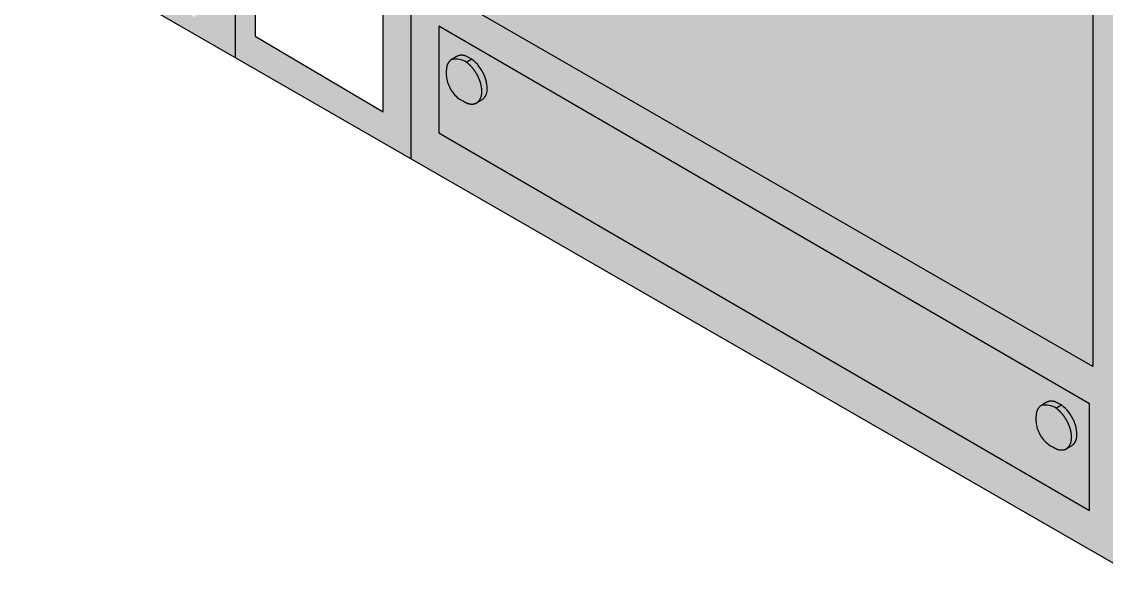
# Model space of a CAD drawing. Header units: metres. Extents: x 81 to 650, y -25 to 177.
# Drawn here: x 328.487 to 329.184, y 35.931 to 36.289 of the extents above; entities that cross this region are included whole.
import ezdxf

# ---------------------------------------------------------------- set-up
doc = ezdxf.new("R2010")
doc.units = ezdxf.units.M
doc.layers.add('EQUIPOS', color=7, linetype='Continuous', true_color=0xc7c7c7)

# ---------------------------------------------------------------- blocks, each defined once
blk = doc.blocks.new('A$C77fef11d')
blk.add_line((0.01631, 0.02894), (0.01631, 0.02894))
blk.add_lwpolyline([(0.013, 0.02688, 0.198263), (0.00351, 0.02867), (0.00341, 0.02861), (0.00331, 0.02855), (0.00321, 0.0285), (0.0031, 0.02844), (0.003, 0.02838), (0.0029, 0.02832), (0.0028, 0.02826), (0.00271, 0.02818), (0.00263, 0.02809), (0.00254, 0.02801), (0.00246, 0.02792), (0.00237, 0.02784), (0.00228, 0.02776), (0.0022, 0.02767), (0.00211, 0.02759), (0.00202, 0.02751), (0.00194, 0.02742), (0.00185, 0.02734), (0.00177, 0.02725), (0.0017, 0.02714), (0.00164, 0.02704), (0.00157, 0.02693), (0.0015, 0.02683), (0.00143, 0.02672), (0.00137, 0.02661), (0.0013, 0.02651), (0.00123, 0.0264), (0.00117, 0.0263), (0.0011, 0.02619), (0.00103, 0.02608), (0.00097, 0.02597), (0.00092, 0.02585), (0.00088, 0.02572), (0.00083, 0.0256), (0.00078, 0.02548), (0.00073, 0.02535), (0.00069, 0.02523), (0.00064, 0.0251), (0.00059, 0.02498), (0.00055, 0.02486), (0.0005, 0.02473), (0.00045, 0.02461), (0.00041, 0.02448), (0.00039, 0.02434), (0.00036, 0.02421), (0.00033, 0.02407), (0.0003, 0.02393), (0.00028, 0.0238), (0.00025, 0.02366), (0.00022, 0.02352), (0.0002, 0.02339), (0.00017, 0.02325), (0.00014, 0.02311), (0.00011, 0.02298), (0.0001, 0.02284), (0.00009, 0.02269), (0.00008, 0.02255), (0.00007, 0.0224), (0.00006, 0.02226), (0.00005, 0.02212), (0.00005, 0.02197), (0.00004, 0.02183), (0.00003, 0.02168), (0.00002, 0.02154), (0.00001, 0.0214), (0, 0.02125), (0, 0.02116), (0, 0.02112), (0, 0.02109), (0, 0.02105), (0, 0.02101), (0, 0.02097), (0, 0.02094), (0, 0.0209), (0, 0.02086), (0, 0.02083), (0, 0.02079), (0, 0.02075), (0, 0.02072), (0, 0.02069), (0, 0.02066), (0, 0.02063), (0, 0.0206), (0.00001, 0.02057), (0.00001, 0.02054), (0.00001, 0.0205), (0.00001, 0.02047), (0.00001, 0.02044), (0.00001, 0.02041), (0.00001, 0.02038), (0.00001, 0.02035), (0.00001, 0.02032), (0.00001, 0.02029), (0.00001, 0.02026), (0.00001, 0.02023), (0.00001, 0.0202), (0.00001, 0.02017), (0.00001, 0.02013), (0.00001, 0.0201), (0.00001, 0.02007), (0.00001, 0.02004), (0.00001, 0.02001), (0.00001, 0.01998), (0.00001, 0.01995), (0.00001, 0.01992), (0.00001, 0.01989), (0.00001, 0.01986), (0.00001, 0.01983), (0.00001, 0.0198), (0.00001, 0.01977), (0.00001, 0.01973), (0.00001, 0.0197), (0.00001, 0.01967), (0.00001, 0.01964), (0.00001, 0.01961), (0.00001, 0.01958), (0.00001, 0.01955), (0.00001, 0.01952), (0.00002, 0.01949), (0.00002, 0.01946), (0.00002, 0.01943), (0.00002, 0.0194), (0.00002, 0.01936), (0.00002, 0.01933), (0.00002, 0.0193), (0.00002, 0.01927), (0.00002, 0.01924), (0.00002, 0.01921), (0.00002, 0.01918), (0.00002, 0.01915), (0.00002, 0.01912), (0.00002, 0.01909), (0.00002, 0.01906), (0.00002, 0.01903), (0.00002, 0.019), (0.00002, 0.01896), (0.00002, 0.01893), (0.00002, 0.0189), (0.00002, 0.01887), (0.00002, 0.01884), (0.00002, 0.01881), (0.00002, 0.01878), (0.00002, 0.01875), (0.00002, 0.01872), (0.00002, 0.01869), (0.00002, 0.01866), (0.00002, 0.01863), (0.00002, 0.0186), (0.00002, 0.01856), (0.00002, 0.01853), (0.00005, 0.01783), (0.00014, 0.0169), (0.0003, 0.01593), (0.00053, 0.01493), (0.00081, 0.01392), (0.00116, 0.01291), (0.00155, 0.01194), (0.00198, 0.011), (0.00246, 0.01007), (0.003, 0.00915), (0.00359, 0.00824), (0.00422, 0.00736), (0.0049, 0.00652), (0.00561, 0.00572), (0.00635, 0.00498), (0.00711, 0.0043), (0.00787, 0.00369), (0.00864, 0.00316), (0.00941, 0.00271), (0.01016, 0.00233), (0.01067, 0.00212), (0.0107, 0.0021), (0.01072, 0.00208), (0.01075, 0.00207), (0.01078, 0.00205), (0.0108, 0.00204), (0.01083, 0.00202), (0.01086, 0.002), (0.01088, 0.00199), (0.01091, 0.00197), (0.01094, 0.00196), (0.01096, 0.00194), (0.01099, 0.00192), (0.01102, 0.00191), (0.01105, 0.00189), (0.01108, 0.00187), (0.0111, 0.00186), (0.01113, 0.00184), (0.01116, 0.00182), (0.01119, 0.00181), (0.01121, 0.00179), (0.01124, 0.00178), (0.01127, 0.00176), (0.0113, 0.00174), (0.01133, 0.00173), (0.01135, 0.00171), (0.01138, 0.00169), (0.01141, 0.00167), (0.01144, 0.00166), (0.01147, 0.00164), (0.0115, 0.00162), (0.01153, 0.00161), (0.01156, 0.00159), (0.01158, 0.00157), (0.01161, 0.00156), (0.01164, 0.00154), (0.01167, 0.00152), (0.0117, 0.0015), (0.01173, 0.00149), (0.01176, 0.00147), (0.01179, 0.00145), (0.01182, 0.00143), (0.01185, 0.00142), (0.01188, 0.0014), (0.01191, 0.00138), (0.01194, 0.00136), (0.01197, 0.00135), (0.012, 0.00133), (0.01203, 0.00131), (0.01206, 0.00129), (0.01209, 0.00127), (0.01212, 0.00125), (0.01215, 0.00124), (0.01218, 0.00122), (0.01221, 0.0012), (0.01224, 0.00118), (0.01228, 0.00116), (0.01231, 0.00115), (0.01234, 0.00113), (0.01237, 0.00111), (0.0124, 0.00109), (0.01243, 0.00107), (0.01246, 0.00105), (0.0125, 0.00103), (0.01253, 0.00102), (0.01256, 0.001), (0.01259, 0.00098), (0.01262, 0.00096), (0.01266, 0.00094), (0.01269, 0.00092), (0.01272, 0.0009), (0.01275, 0.00088), (0.01281, 0.00086), (0.01289, 0.00082), (0.01296, 0.00079), (0.01304, 0.00076), (0.01312, 0.00073), (0.01319, 0.0007), (0.01327, 0.00067), (0.01335, 0.00063), (0.01342, 0.0006), (0.0135, 0.00057), (0.01358, 0.00054), (0.01365, 0.00051), (0.01374, 0.00048), (0.01384, 0.00045), (0.01394, 0.00042), (0.01404, 0.0004), (0.01414, 0.00037), (0.01424, 0.00034), (0.01434, 0.00031), (0.01444, 0.00029), (0.01454, 0.00026), (0.01464, 0.00023), (0.01474, 0.0002), (0.01484, 0.00017), (0.01494, 0.00016), (0.01504, 0.00014), (0.01514, 0.00013), (0.01524, 0.00011), (0.01533, 0.0001), (0.01543, 0.00009), (0.01553, 0.00007), (0.01563, 0.00006), (0.01573, 0.00004), (0.01583, 0.00003), (0.01593, 0.00002), (0.01603, 0), (0.01613, 0), (0.01622, 0), (0.01632, 0), (0.01642, 0), (0.01651, 0.00001), (0.01661, 0.00001), (0.01671, 0.00001), (0.0168, 0.00001), (0.0169, 0.00001), (0.017, 0.00001), (0.01709, 0.00001), (0.01719, 0.00001), (0.01728, 0.00003), (0.01738, 0.00005), (0.01747, 0.00006), (0.01756, 0.00008), (0.01765, 0.0001), (0.01775, 0.00011), (0.01784, 0.00013), (0.01793, 0.00015), (0.01802, 0.00017), (0.01811, 0.00018), (0.01821, 0.0002), (0.0183, 0.00022), (0.01839, 0.00025), (0.01847, 0.00028), (0.01856, 0.00032), (0.01864, 0.00035), (0.01873, 0.00039), (0.01881, 0.00042), (0.0189, 0.00045), (0.01898, 0.00049), (0.01907, 0.00052), (0.01916, 0.00056), (0.01924, 0.00059), (0.01933, 0.00062), (0.0194, 0.00067), (0.01948, 0.00072), (0.01956, 0.00077), (0.01964, 0.00082), (0.01971, 0.00087), (0.01979, 0.00092), (0.01987, 0.00098), (0.01994, 0.00103), (0.02002, 0.00108), (0.0201, 0.00113), (0.02017, 0.00118), (0.02025, 0.00123), (0.02032, 0.00129), (0.02039, 0.00136), (0.02045, 0.00142), (0.02052, 0.00149), (0.02059, 0.00155), (0.02065, 0.00162), (0.02072, 0.00169), (0.02079, 0.00175), (0.02085, 0.00182), (0.02092, 0.00188), (0.02099, 0.00195), (0.02105, 0.00201), (0.02111, 0.00209), (0.02117, 0.00217), (0.02122, 0.00225), (0.02128, 0.00233), (0.02133, 0.00241), (0.02139, 0.00249), (0.02144, 0.00257), (0.0215, 0.00265), (0.02155, 0.00273), (0.02161, 0.00281), (0.02166, 0.00289), (0.02172, 0.00297), (0.02176, 0.00306), (0.02181, 0.00315), (0.02185, 0.00324), (0.02189, 0.00333), (0.02194, 0.00342), (0.02198, 0.00352), (0.02202, 0.00361), (0.02206, 0.0037), (0.02211, 0.00379), (0.02215, 0.00388), (0.02219, 0.00397), (0.02224, 0.00406), (0.02227, 0.00416), (0.0223, 0.00427), (0.02233, 0.00437), (0.02236, 0.00447), (0.02239, 0.00457), (0.02242, 0.00467), (0.02245, 0.00477), (0.02248, 0.00487), (0.02252, 0.00497), (0.02255, 0.00507), (0.02258, 0.00517), (0.02261, 0.00527), (0.02263, 0.00538), (0.02264, 0.00549), (0.02266, 0.00559), (0.02268, 0.0057), (0.0227, 0.00581), (0.02272, 0.00592), (0.02274, 0.00602), (0.02276, 0.00613), (0.02278, 0.00624), (0.0228, 0.00635), (0.02281, 0.00645), (0.02283, 0.00656), (0.02284, 0.00667), (0.02285, 0.00678), (0.02285, 0.0069), (0.02286, 0.00701), (0.02287, 0.00712), (0.02288, 0.00723), (0.02288, 0.00734), (0.02289, 0.00745), (0.0229, 0.00757), (0.02291, 0.00768), (0.02291, 0.00779), (0.02292, 0.0079), (0.02292, 0.00802), (0.02291, 0.00813), (0.02291, 0.00825), (0.02291, 0.00837), (0.0229, 0.00848), (0.0229, 0.0086), (0.0229, 0.00872), (0.0229, 0.00883), (0.02289, 0.00895), (0.02289, 0.00907), (0.02289, 0.00918), (0.02288, 0.0093), (0.02286, 0.00944), (0.02284, 0.00961), (0.02282, 0.00979), (0.02279, 0.01), (0.02275, 0.01023), (0.02271, 0.01049), (0.02267, 0.01076), (0.02262, 0.01106), (0.02257, 0.01138), (0.02251, 0.01173), (0.02245, 0.01209), (0.0224, 0.0124), (0.02236, 0.01254), (0.02232, 0.01268), (0.02228, 0.01282), (0.02225, 0.01296), (0.02221, 0.0131), (0.02217, 0.01323), (0.02213, 0.01337), (0.02209, 0.01351), (0.02205, 0.01365), (0.02202, 0.01379), (0.02198, 0.01393), (0.02194, 0.01407), (0.02189, 0.01421), (0.02184, 0.01435), (0.02179, 0.01449), (0.02174, 0.01464), (0.02168, 0.01478), (0.02163, 0.01492), (0.02158, 0.01506), (0.02153, 0.01521), (0.02148, 0.01535), (0.02143, 0.01549), (0.02138, 0.01563), (0.02133, 0.01577), (0.02127, 0.01592), (0.0212, 0.01606), (0.02114, 0.0162), (0.02108, 0.01634), (0.02102, 0.01649), (0.02096, 0.01663), (0.02089, 0.01677), (0.02083, 0.01691), (0.02077, 0.01706), (0.02071, 0.0172), (0.02064, 0.01734), (0.02058, 0.01748), (0.02051, 0.01762), (0.02043, 0.01776), (0.02036, 0.0179), (0.02029, 0.01804), (0.02021, 0.01818), (0.02014, 0.01832), (0.02007, 0.01846), (0.01999, 0.0186), (0.01992, 0.01874), (0.01985, 0.01888), (0.01978, 0.01902), (0.0197, 0.01916), (0.01962, 0.0193), (0.01953, 0.01943), (0.01945, 0.01956), (0.01937, 0.0197), (0.01929, 0.01983), (0.01921, 0.01997), (0.01912, 0.0201), (0.01904, 0.02024), (0.01896, 0.02037), (0.01888, 0.02051), (0.01879, 0.02064), (0.01871, 0.02077), (0.01862, 0.0209), (0.01853, 0.02103), (0.01844, 0.02115), (0.01835, 0.02128), (0.01826, 0.02141), (0.01817, 0.02153), (0.01808, 0.02166), (0.01799, 0.02179), (0.0179, 0.02191), (0.01781, 0.02204), (0.01772, 0.02217), (0.01763, 0.02229), (0.01753, 0.0224), (0.01744, 0.02252), (0.01734, 0.02263), (0.01725, 0.02275), (0.01715, 0.02287), (0.01706, 0.02298), (0.01696, 0.0231), (0.01687, 0.02322), (0.01677, 0.02333), (0.01668, 0.02345), (0.01658, 0.02357), (0.01649, 0.02367), (0.01639, 0.02378), (0.01629, 0.02388), (0.01619, 0.02399), (0.01609, 0.02409), (0.01599, 0.0242), (0.01589, 0.0243), (0.0158, 0.02441), (0.0157, 0.02451), (0.0156, 0.02461), (0.0155, 0.02472), (0.0154, 0.02482), (0.0153, 0.02492), (0.0152, 0.02501), (0.0151, 0.0251), (0.015, 0.02519), (0.01491, 0.02529), (0.01481, 0.02538), (0.01471, 0.02547), (0.01461, 0.02556), (0.01451, 0.02565), (0.01441, 0.02574), (0.01431, 0.02583), (0.01421, 0.02593), (0.01411, 0.02601), (0.01401, 0.02608), (0.01391, 0.02616), (0.01381, 0.02624), (0.01371, 0.02632), (0.01361, 0.0264), (0.01352, 0.02647), (0.01342, 0.02655), (0.01332, 0.02663), (0.01322, 0.02671), (0.01312, 0.02679), (0.01302, 0.02686), (0.01301, 0.0269), (0.01304, 0.02692), (0.01306, 0.02695), (0.01308, 0.02697), (0.0131, 0.02699), (0.01312, 0.02702), (0.01314, 0.02704), (0.01316, 0.02706), (0.01318, 0.02709), (0.0132, 0.02711), (0.01322, 0.02713), (0.01324, 0.02716), (0.01327, 0.02718), (0.0133, 0.0272), (0.01334, 0.02721), (0.01337, 0.02723), (0.0134, 0.02725), (0.01343, 0.02727), (0.01347, 0.02729), (0.0135, 0.02731), (0.01353, 0.02733), (0.01356, 0.02735), (0.01359, 0.02736), (0.01363, 0.02738), (0.01366, 0.0274), (0.01369, 0.02742), (0.01372, 0.02744), (0.01376, 0.02746), (0.01379, 0.02748), (0.01382, 0.0275), (0.01385, 0.02751), (0.01388, 0.02753), (0.01392, 0.02755), (0.01395, 0.02757), (0.01398, 0.02759), (0.01401, 0.02761), (0.01405, 0.02763), (0.01408, 0.02765), (0.01411, 0.02766), (0.01414, 0.02768), (0.01418, 0.0277), (0.01421, 0.02772), (0.01424, 0.02774), (0.01427, 0.02776), (0.0143, 0.02778), (0.01434, 0.0278), (0.01437, 0.02782), (0.0144, 0.02783), (0.01443, 0.02785), (0.01447, 0.02787), (0.0145, 0.02789), (0.01453, 0.02791), (0.01456, 0.02793), (0.0146, 0.02795), (0.01463, 0.02797), (0.01466, 0.02798), (0.01469, 0.028), (0.01472, 0.02802), (0.01476, 0.02804), (0.01479, 0.02806), (0.01482, 0.02808), (0.01485, 0.0281), (0.01489, 0.02812), (0.01492, 0.02813), (0.01495, 0.02815), (0.01498, 0.02817), (0.01501, 0.02819), (0.01505, 0.02821), (0.01508, 0.02823), (0.01511, 0.02825), (0.01514, 0.02827), (0.01518, 0.02828), (0.01521, 0.0283), (0.01524, 0.02832), (0.01527, 0.02834), (0.01531, 0.02836), (0.01534, 0.02838), (0.01537, 0.0284), (0.0154, 0.02842), (0.01543, 0.02844), (0.01547, 0.02845), (0.0155, 0.02847), (0.01553, 0.02849), (0.01556, 0.02851), (0.0156, 0.02853), (0.01563, 0.02855), (0.01566, 0.02857), (0.01569, 0.02859), (0.01573, 0.0286), (0.01576, 0.02862), (0.01579, 0.02864), (0.01582, 0.02866), (0.01585, 0.02868), (0.01589, 0.0287), (0.01592, 0.02872), (0.01595, 0.02874), (0.01598, 0.02875), (0.01602, 0.02877), (0.01605, 0.02879), (0.01608, 0.02881), (0.01611, 0.02883), (0.01614, 0.02885), (0.01618, 0.02887), (0.01621, 0.02889), (0.01624, 0.0289), (0.01631, 0.02894), (0.01627, 0.02899), (0.01593, 0.02916), (0.01559, 0.02934), (0.01525, 0.02951), (0.01491, 0.02968), (0.01457, 0.02985), (0.01423, 0.03003), (0.01389, 0.0302), (0.01355, 0.03037), (0.01321, 0.03055), (0.01288, 0.03072), (0.01254, 0.03089), (0.01226, 0.03103), (0.01217, 0.03105), (0.01208, 0.03107), (0.01199, 0.03109), (0.0119, 0.03111), (0.01181, 0.03113), (0.01172, 0.03116), (0.01163, 0.03118), (0.01154, 0.0312), (0.01145, 0.03122), (0.01136, 0.03124), (0.01127, 0.03126), (0.01118, 0.03128), (0.0111, 0.03129), (0.01101, 0.0313), (0.01092, 0.03131), (0.01084, 0.03132), (0.01075, 0.03133), (0.01066, 0.03134), (0.01057, 0.03135), (0.01049, 0.03136), (0.0104, 0.03137), (0.01031, 0.03138), (0.01023, 0.03139), (0.01014, 0.0314), (0.01006, 0.0314), (0.00997, 0.03139), (0.00989, 0.03139), (0.0098, 0.03139), (0.00972, 0.03139), (0.00964, 0.03139), (0.00955, 0.03138), (0.00947, 0.03138), (0.00939, 0.03138), (0.0093, 0.03138), (0.00922, 0.03138), (0.00914, 0.03137), (0.00906, 0.03136), (0.00898, 0.03134), (0.0089, 0.03133), (0.00882, 0.03132), (0.00874, 0.0313), (0.00867, 0.03129), (0.00859, 0.03128), (0.00851, 0.03126), (0.00843, 0.03125), (0.00835, 0.03124), (0.00827, 0.03122), (0.0082, 0.0312), (0.00812, 0.03118), (0.00805, 0.03116), (0.00798, 0.03113), (0.0079, 0.03111), (0.00783, 0.03108), (0.00776, 0.03106), (0.00769, 0.03103), (0.00761, 0.03101), (0.00754, 0.03098), (0.00747, 0.03096), (0.0074, 0.03093), (0.00733, 0.0309), (0.00727, 0.03088), (0.00722, 0.03085), (0.00716, 0.03082), (0.00711, 0.03079), (0.00705, 0.03076), (0.007, 0.03073), (0.00694, 0.0307), (0.00688, 0.03067), (0.00683, 0.03065), (0.00677, 0.03062), (0.00672, 0.03059), (0.00668, 0.03057), (0.00665, 0.03055), (0.00662, 0.03053), (0.00659, 0.03052), (0.00656, 0.0305), (0.00654, 0.03048), (0.00651, 0.03047), (0.00648, 0.03045), (0.00645, 0.03044), (0.00643, 0.03042), (0.0064, 0.0304), (0.00637, 0.03039), (0.00634, 0.03037), (0.00631, 0.03035), (0.00629, 0.03034), (0.00626, 0.03032), (0.00623, 0.03031), (0.0062, 0.03029), (0.00617, 0.03027), (0.00615, 0.03026), (0.00612, 0.03024), (0.00609, 0.03022), (0.00606, 0.03021), (0.00603, 0.03019), (0.00601, 0.03018), (0.00598, 0.03016), (0.00595, 0.03014), (0.00592, 0.03013), (0.00589, 0.03011), (0.00587, 0.03009), (0.00584, 0.03008), (0.00581, 0.03006), (0.00578, 0.03005), (0.00575, 0.03003), (0.00573, 0.03001), (0.0057, 0.03), (0.00567, 0.02998), (0.00564, 0.02996), (0.00561, 0.02995), (0.00559, 0.02993), (0.00556, 0.02992), (0.00553, 0.0299), (0.0055, 0.02988), (0.00547, 0.02987), (0.00545, 0.02985), (0.00542, 0.02983), (0.00539, 0.02982), (0.00536, 0.0298), (0.00534, 0.02978), (0.00531, 0.02977), (0.00528, 0.02975), (0.00525, 0.02974), (0.00522, 0.02972), (0.0052, 0.0297), (0.00517, 0.02969), (0.00514, 0.02967), (0.00511, 0.02965), (0.00508, 0.02964), (0.00506, 0.02962), (0.00503, 0.02961), (0.005, 0.02959), (0.00497, 0.02957), (0.00494, 0.02956), (0.00492, 0.02954), (0.00489, 0.02952), (0.00486, 0.02951), (0.00483, 0.02949), (0.0048, 0.02948), (0.00478, 0.02946), (0.00475, 0.02944), (0.00472, 0.02943), (0.00469, 0.02941), (0.00466, 0.02939), (0.00464, 0.02938), (0.00461, 0.02936), (0.00458, 0.02935), (0.00455, 0.02933), (0.00452, 0.02931), (0.0045, 0.0293), (0.00447, 0.02928), (0.00444, 0.02926), (0.00441, 0.02925), (0.00439, 0.02923), (0.00436, 0.02922), (0.00433, 0.0292), (0.0043, 0.02918), (0.00427, 0.02917), (0.00425, 0.02915), (0.00422, 0.02913), (0.00419, 0.02912), (0.00416, 0.0291), (0.00413, 0.02909), (0.00411, 0.02907), (0.00408, 0.02905), (0.00405, 0.02904), (0.00402, 0.02902), (0.00399, 0.029), (0.00397, 0.02899), (0.00394, 0.02897), (0.00391, 0.02896), (0.00388, 0.02894), (0.00385, 0.02892), (0.00383, 0.02891), (0.0038, 0.02889), (0.00377, 0.02887), (0.00374, 0.02886), (0.00371, 0.02884), (0.00369, 0.02883), (0.00366, 0.02881), (0.00363, 0.02879), (0.0036, 0.02878), (0.00357, 0.02876), (0.00355, 0.02874), (0.00352, 0.02873), (0.00349, 0.02871), (0.00346, 0.0287), (0.00343, 0.02868), (0.00341, 0.02866), (0.00338, 0.02865), (0.00335, 0.02863)], format="xyb")
blk.add_lwpolyline([(0.01957, 0.00076), (0.01993, 0.00096), (0.02028, 0.00117), (0.02064, 0.00138), (0.02099, 0.00158), (0.02135, 0.00179), (0.0217, 0.002), (0.02205, 0.0022), (0.02241, 0.00241), (0.02276, 0.00262), (0.02325, 0.00291), (0.02399, 0.00349), (0.02466, 0.00422), (0.02523, 0.0051), (0.02569, 0.00611), (0.02604, 0.00725), (0.02626, 0.00849), (0.02636, 0.00982), (0.02633, 0.01121), (0.02617, 0.01264), (0.02591, 0.01408), (0.02554, 0.01551), (0.02506, 0.01699), (0.02447, 0.0185), (0.02376, 0.02), (0.02295, 0.02149), (0.02204, 0.02294), (0.02105, 0.02431), (0.02001, 0.02559), (0.01891, 0.02676), (0.0178, 0.0278), (0.01668, 0.02871), (0.01633, 0.02896), (0.01633, 0.02898), (0.01633, 0.02899), (0.01633, 0.029), (0.01633, 0.02901), (0.01633, 0.02902), (0.01633, 0.02903), (0.01633, 0.02904), (0.01633, 0.02905), (0.01633, 0.02906)])

msp = doc.modelspace()

# ---------------------------------------------------------------- hatches: boundary and pattern name
at = {"layer": 'EQUIPOS', "transparency": 33554687}
h = msp.add_hatch(color=256, dxfattribs=at)
h.dxf.hatch_style = 1
h.paths.add_polyline_path([(328.49845, 37.64003), (328.49845, 36.3386), (328.62414, 36.26622), (328.62414, 37.56765)])
h.paths.add_polyline_path([(328.51599, 37.60806), (328.59837, 37.55946), (328.59837, 36.29225), (328.51599, 36.34086)], flags=16)
h.paths.add_polyline_path([(328.62414, 37.56765), (328.62414, 36.26622), (328.73706, 36.20119), (328.73706, 37.50263)])
h.paths.add_polyline_path([(328.63686, 37.5362), (328.71925, 37.4876), (328.71925, 36.23144), (328.63686, 36.28005)], flags=16)
h = msp.add_hatch(color=256, dxfattribs=at)
h.dxf.hatch_style = 1
h.paths.add_polyline_path([(328.73706, 37.50263), (328.73706, 36.20119), (329.20561, 35.93137), (329.20561, 37.2328)])
h.paths.add_polyline_path([(328.75582, 37.46773), (329.17622, 37.22564), (329.17622, 36.78016), (328.75582, 37.02225)], flags=16)
h.paths.add_polyline_path([(328.7552, 37.00838), (329.1756, 36.76629), (329.1756, 36.06766), (328.7552, 36.30975)], flags=16)
h.paths.add_polyline_path([(328.75514, 36.28641), (329.17342, 36.04351), (329.17342, 35.97503), (328.75514, 36.21793)], flags=16)
h = msp.add_hatch(color=256, dxfattribs=at)
h.dxf.hatch_style = 1
h.paths.add_polyline_path([(329.1756, 36.76629), (328.7552, 37.00838), (328.7552, 36.30975), (329.1756, 36.06766)])
edge = h.paths.add_edge_path(flags=16)
edge.add_line((329.01037, 36.5315), (329.01227, 36.53483))
edge.add_spline(control_points=[(329.00464, 36.5274), (329.00453, 36.53911), (329.01457, 36.53495)], knot_values=[0, 0, 0, 1.447009, 1.447009, 1.447009], weights=[1, 0.74949, 1], degree=2, periodic=0)
edge.add_ellipse((329.01387, 36.51971), major_axis=(-0.00651, 0.01119), ratio=0.581128, start_angle=337.33335, end_angle=444.45537, ccw=False)
edge = h.paths.add_edge_path(flags=16)
edge.add_spline(control_points=[(329.02097, 36.53528), (329.02806, 36.53021), (329.03038, 36.52111), (329.0327, 36.51202), (329.02765, 36.50908)], knot_values=[1, 1, 1, 2.115077, 2.115077, 3.230155, 3.230155, 3.230155], weights=[1, 0.84856, 1, 0.84856, 1], degree=2, periodic=0)
edge.add_spline(control_points=[(329.02421, 36.50708), (329.02143, 36.50546), (329.01753, 36.50712)], knot_values=[0.710606, 0.710606, 0.710606, 1.37409, 1.37409, 1.37409], weights=[0.87584, 0.885248, 1], degree=2, periodic=0)
edge.add_line((329.01753, 36.50712), (329.00963, 36.50252))
edge.add_line((329.00963, 36.50252), (329.00963, 36.5359))
edge.add_spline(control_points=[(329.00799, 36.53495), (329.00971, 36.53595), (329.01143, 36.53695)], knot_values=[0.651699, 0.651699, 0.651699, 1.651699, 1.651699, 1.651699], weights=[1, 1, 1], degree=2, periodic=0)
edge.add_spline(control_points=[(329.02097, 36.53538), (329.02097, 36.53533), (329.02097, 36.53528)], knot_values=[3.230155, 3.230155, 3.230155, 4.230155, 4.230155, 4.230155], weights=[1, 1, 1], degree=2, periodic=0)
edge = h.paths.add_edge_path(flags=0)
edge.add_spline(control_points=[(329.0153, 36.52528), (329.0196, 36.52155), (329.0196, 36.51645), (329.0196, 36.51134), (329.0153, 36.51252)], knot_values=[1, 1, 1, 2.318116, 2.318116, 3.636232, 3.636232, 3.636232], weights=[1, 0.790569, 1, 0.790569, 1], degree=2, periodic=0)
edge.add_spline(control_points=[(329.0153, 36.51252), (329.01736, 36.51371), (329.01942, 36.51491)], knot_values=[0, 0, 0, 1, 1, 1], weights=[1, 1, 1], degree=2, periodic=0)
h.paths.add_polyline_path([(329.00004, 36.57407), (328.92168, 36.61951), (328.92168, 36.70997), (329.00004, 36.66453)], flags=16)
edge = h.paths.add_edge_path(flags=16)
edge.add_line((328.97239, 36.55317), (328.97429, 36.5565))
edge.add_spline(control_points=[(328.96666, 36.54908), (328.96655, 36.56078), (328.97659, 36.55662)], knot_values=[0, 0, 0, 1.447009, 1.447009, 1.447009], weights=[1, 0.74949, 1], degree=2, periodic=0)
edge.add_ellipse((328.97589, 36.54139), major_axis=(-0.00651, 0.01119), ratio=0.581128, start_angle=337.33335, end_angle=444.45537, ccw=False)
edge = h.paths.add_edge_path(flags=16)
edge.add_spline(control_points=[(328.98299, 36.55695), (328.99008, 36.55188), (328.9924, 36.54279), (328.99472, 36.53369), (328.98967, 36.53075)], knot_values=[1, 1, 1, 2.115077, 2.115077, 3.230155, 3.230155, 3.230155], weights=[1, 0.84856, 1, 0.84856, 1], degree=2, periodic=0)
edge.add_spline(control_points=[(328.98623, 36.52875), (328.98345, 36.52713), (328.97955, 36.52879)], knot_values=[0.710606, 0.710606, 0.710606, 1.37409, 1.37409, 1.37409], weights=[0.87584, 0.885248, 1], degree=2, periodic=0)
edge.add_line((328.97955, 36.52879), (328.97165, 36.52419))
edge.add_line((328.97165, 36.52419), (328.97165, 36.55758))
edge.add_spline(control_points=[(328.97001, 36.55662), (328.97173, 36.55762), (328.97345, 36.55862)], knot_values=[0.651699, 0.651699, 0.651699, 1.651699, 1.651699, 1.651699], weights=[1, 1, 1], degree=2, periodic=0)
edge.add_spline(control_points=[(328.98299, 36.55705), (328.98299, 36.557), (328.98299, 36.55695)], knot_values=[3.230155, 3.230155, 3.230155, 4.230155, 4.230155, 4.230155], weights=[1, 1, 1], degree=2, periodic=0)
edge = h.paths.add_edge_path(flags=0)
edge.add_spline(control_points=[(328.97732, 36.54695), (328.98162, 36.54323), (328.98162, 36.53812), (328.98162, 36.53302), (328.97732, 36.53419)], knot_values=[1, 1, 1, 2.318116, 2.318116, 3.636232, 3.636232, 3.636232], weights=[1, 0.790569, 1, 0.790569, 1], degree=2, periodic=0)
edge.add_spline(control_points=[(328.97732, 36.53419), (328.97938, 36.53539), (328.98144, 36.53659)], knot_values=[0, 0, 0, 1, 1, 1], weights=[1, 1, 1], degree=2, periodic=0)
h.paths.add_polyline_path([(329.02654, 36.67505), (328.90493, 36.74489), (328.90493, 36.77482), (329.02654, 36.70499)], flags=16)
edge = h.paths.add_edge_path(flags=16)
edge.add_line((328.93169, 36.57485), (328.9336, 36.57818))
edge.add_spline(control_points=[(328.92597, 36.57075), (328.92586, 36.58245), (328.93589, 36.5783)], knot_values=[0, 0, 0, 1.447009, 1.447009, 1.447009], weights=[1, 0.74949, 1], degree=2, periodic=0)
edge.add_ellipse((328.9352, 36.56306), major_axis=(-0.00651, 0.01119), ratio=0.581128, start_angle=337.33335, end_angle=444.45537, ccw=False)
edge = h.paths.add_edge_path(flags=16)
edge.add_spline(control_points=[(328.9423, 36.57862), (328.94939, 36.57356), (328.95171, 36.56446), (328.95403, 36.55536), (328.94898, 36.55242)], knot_values=[1, 1, 1, 2.115077, 2.115077, 3.230155, 3.230155, 3.230155], weights=[1, 0.84856, 1, 0.84856, 1], degree=2, periodic=0)
edge.add_spline(control_points=[(328.94554, 36.55042), (328.94276, 36.54881), (328.93886, 36.55046)], knot_values=[0.710606, 0.710606, 0.710606, 1.37409, 1.37409, 1.37409], weights=[0.87584, 0.885248, 1], degree=2, periodic=0)
edge.add_line((328.93886, 36.55046), (328.93096, 36.54587))
edge.add_line((328.93096, 36.54587), (328.93096, 36.57925))
edge.add_spline(control_points=[(328.92932, 36.5783), (328.93104, 36.5793), (328.93276, 36.5803)], knot_values=[0.651699, 0.651699, 0.651699, 1.651699, 1.651699, 1.651699], weights=[1, 1, 1], degree=2, periodic=0)
edge.add_spline(control_points=[(328.9423, 36.57873), (328.9423, 36.57867), (328.9423, 36.57862)], knot_values=[3.230155, 3.230155, 3.230155, 4.230155, 4.230155, 4.230155], weights=[1, 1, 1], degree=2, periodic=0)
edge = h.paths.add_edge_path(flags=0)
edge.add_spline(control_points=[(328.93663, 36.56863), (328.94093, 36.5649), (328.94093, 36.55979), (328.94093, 36.55469), (328.93663, 36.55586)], knot_values=[1, 1, 1, 2.318116, 2.318116, 3.636232, 3.636232, 3.636232], weights=[1, 0.790569, 1, 0.790569, 1], degree=2, periodic=0)
edge.add_spline(control_points=[(328.93663, 36.55586), (328.93869, 36.55706), (328.94075, 36.55826)], knot_values=[0, 0, 0, 1, 1, 1], weights=[1, 1, 1], degree=2, periodic=0)
edge = h.paths.add_edge_path(flags=16)
edge.add_line((328.93482, 36.51366), (328.93673, 36.51699))
edge.add_spline(control_points=[(328.92909, 36.50957), (328.92899, 36.52127), (328.93902, 36.51711)], knot_values=[0, 0, 0, 1.447009, 1.447009, 1.447009], weights=[1, 0.74949, 1], degree=2, periodic=0)
edge.add_ellipse((328.93832, 36.50188), major_axis=(-0.00651, 0.01119), ratio=0.581128, start_angle=337.33335, end_angle=444.45537, ccw=False)
edge = h.paths.add_edge_path(flags=16)
edge.add_spline(control_points=[(328.94542, 36.51744), (328.95251, 36.51237), (328.95483, 36.50328), (328.95715, 36.49418), (328.9521, 36.49124)], knot_values=[1, 1, 1, 2.115077, 2.115077, 3.230155, 3.230155, 3.230155], weights=[1, 0.84856, 1, 0.84856, 1], degree=2, periodic=0)
edge.add_spline(control_points=[(328.94866, 36.48924), (328.94589, 36.48762), (328.94199, 36.48928)], knot_values=[0.710606, 0.710606, 0.710606, 1.37409, 1.37409, 1.37409], weights=[0.87584, 0.885248, 1], degree=2, periodic=0)
edge.add_line((328.94199, 36.48928), (328.93408, 36.48468))
edge.add_line((328.93408, 36.48468), (328.93408, 36.51807))
edge.add_spline(control_points=[(328.93244, 36.51711), (328.93416, 36.51811), (328.93588, 36.51911)], knot_values=[0.651699, 0.651699, 0.651699, 1.651699, 1.651699, 1.651699], weights=[1, 1, 1], degree=2, periodic=0)
edge.add_spline(control_points=[(328.94542, 36.51754), (328.94542, 36.51749), (328.94542, 36.51744)], knot_values=[3.230155, 3.230155, 3.230155, 4.230155, 4.230155, 4.230155], weights=[1, 1, 1], degree=2, periodic=0)
edge = h.paths.add_edge_path(flags=0)
edge.add_spline(control_points=[(328.93975, 36.50744), (328.94405, 36.50372), (328.94405, 36.49861), (328.94405, 36.49351), (328.93975, 36.49468)], knot_values=[1, 1, 1, 2.318116, 2.318116, 3.636232, 3.636232, 3.636232], weights=[1, 0.790569, 1, 0.790569, 1], degree=2, periodic=0)
edge.add_spline(control_points=[(328.93975, 36.49468), (328.94181, 36.49588), (328.94387, 36.49707)], knot_values=[0, 0, 0, 1, 1, 1], weights=[1, 1, 1], degree=2, periodic=0)
edge = h.paths.add_edge_path(flags=16)
edge.add_spline(control_points=[(328.90523, 36.6012), (328.91232, 36.59613), (328.91463, 36.58704), (328.91695, 36.57794), (328.9119, 36.575)], knot_values=[1, 1, 1, 2.115077, 2.115077, 3.230155, 3.230155, 3.230155], weights=[1, 0.84856, 1, 0.84856, 1], degree=2, periodic=0)
edge.add_spline(control_points=[(328.90847, 36.573), (328.90569, 36.57138), (328.90179, 36.57304)], knot_values=[0.710606, 0.710606, 0.710606, 1.37409, 1.37409, 1.37409], weights=[0.87584, 0.885248, 1], degree=2, periodic=0)
edge.add_line((328.90179, 36.57304), (328.89388, 36.56844))
edge.add_line((328.89388, 36.56844), (328.89388, 36.5736))
edge.add_line((328.89388, 36.5736), (328.89102, 36.57526))
edge.add_line((328.89102, 36.57526), (328.89102, 36.58295))
edge.add_ellipse((328.89812, 36.58564), major_axis=(-0.00651, 0.01119), ratio=0.581128, start_angle=405.56791, end_angle=444.45537, ccw=False)
edge.add_ellipse((328.89812, 36.58564), major_axis=(-0.00651, 0.01119), ratio=0.581128, start_angle=337.33335, end_angle=405.56791, ccw=False)
edge.add_spline(control_points=[(328.88889, 36.59333), (328.88884, 36.59889), (328.89224, 36.60087)], knot_values=[0.654829, 0.654829, 0.654829, 1.447009, 1.447009, 1.447009], weights=[1, 0.862856, 0.875874], degree=2, periodic=0)
edge.add_line((328.8967, 36.60616), (328.90523, 36.6013))
edge.add_spline(control_points=[(328.90523, 36.6013), (328.90523, 36.60125), (328.90523, 36.6012)], knot_values=[3.230155, 3.230155, 3.230155, 4.230155, 4.230155, 4.230155], weights=[1, 1, 1], degree=2, periodic=0)
edge = h.paths.add_edge_path(flags=0)
edge.add_spline(control_points=[(328.89956, 36.5912), (328.90385, 36.58748), (328.90385, 36.58237), (328.90385, 36.57727), (328.89956, 36.57844)], knot_values=[1, 1, 1, 2.318116, 2.318116, 3.636232, 3.636232, 3.636232], weights=[1, 0.790569, 1, 0.790569, 1], degree=2, periodic=0)
edge.add_spline(control_points=[(328.89956, 36.57844), (328.90161, 36.57964), (328.90367, 36.58084)], knot_values=[0, 0, 0, 1, 1, 1], weights=[1, 1, 1], degree=2, periodic=0)
edge = h.paths.add_edge_path(flags=16)
edge.add_line((328.8264, 36.57215), (328.8264, 36.45712))
edge.add_line((328.8264, 36.45712), (328.82173, 36.45999))
edge.add_line((328.82173, 36.45999), (328.8042, 36.44918))
edge.add_ellipse((328.81012, 36.46721), major_axis=(0.00779, 0.01547), ratio=0.556591, start_angle=132.12728, end_angle=177.23625)
edge.add_line((328.80193, 36.45197), (328.7753, 36.4684))
edge.add_line((328.7753, 36.4684), (328.7753, 36.56908))
edge.add_ellipse((328.78691, 36.56782), major_axis=(0.00779, 0.01547), ratio=0.556591, start_angle=42.12728, end_angle=132.12728, ccw=False)
edge.add_line((328.79511, 36.59146), (328.8264, 36.57215))
h.paths.add_polyline_path([(328.82173, 36.47453), (328.81576, 36.47084), (328.82173, 36.46716)], flags=0)
h = msp.add_hatch(color=256, dxfattribs=at)
h.dxf.hatch_style = 1
h.paths.add_polyline_path([(328.75514, 36.28641), (328.75514, 36.21793), (329.17342, 35.97503), (329.17342, 36.04351)])

# ---------------------------------------------------------------- linework, layer by layer
for points in [[(328.267, 38.66546), (327.49235, 38.21937), (327.49235, 36.91797), (329.20561, 35.93137), (329.20561, 37.2328), (329.98023, 37.67888), (329.98023, 36.37744), (330.16898, 36.26875)], [(328.62414, 37.56765), (328.62414, 36.26622)], [(328.73706, 37.50263), (328.73706, 36.20119)]]:
    msp.add_lwpolyline(points)
for points in [[(328.71925, 37.4876), (328.63686, 37.5362), (328.63686, 36.28005), (328.71925, 36.23144)], [(329.1756, 36.06766), (328.7552, 36.30975), (328.7552, 37.00838), (329.1756, 36.76629)], [(329.17342, 36.04351), (328.75514, 36.28641), (328.75514, 36.21793), (329.17342, 35.97503)]]:
    msp.add_lwpolyline(points, close=True)

# ---------------------------------------------------------------- block references
for p in [(328.75983, 36.23635), (329.13901, 36.01389)]:
    msp.add_blockref('A$C77fef11d', p)

doc.saveas('drawing.dxf')
